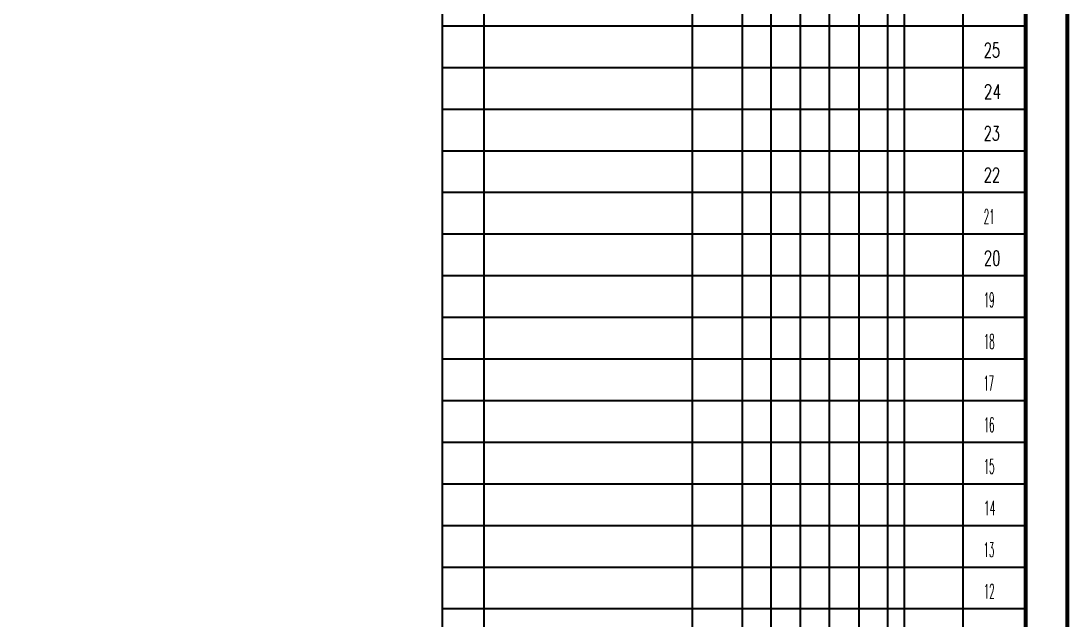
# Model space of a CAD drawing. Header units: millimetres. Extents: x 1333 to 104182, y -63211 to -5704.
# Drawn here: x 48271.3 to 48522.4, y -62929.9 to -62786 of the extents above; entities that cross this region are included whole.
import ezdxf
from ezdxf.enums import TextEntityAlignment as Align

# ---------------------------------------------------------------- set-up
doc = ezdxf.new("R2010")
doc.units = ezdxf.units.MM
doc.header["$LTSCALE"] = 0.5
doc.layers.add('11', color=3, linetype='Continuous')
doc.styles.get("Standard").update_dxf_attribs({"font": 'simplex.shx'})

msp = doc.modelspace()

# ---------------------------------------------------------------- linework, layer by layer
at = {"color": 7, "lineweight": 70}
for p, q in [((48522.405, -62617.278), (48522.405, -63211.278)), ((48512.405, -62627.278), (48512.405, -63201.278))]:
    msp.add_line(p, q, dxfattribs=at)
at = {"color": 7, "lineweight": 35, "ltscale": 0.25}
for p, q in [((48372.405, -62777.278), (48372.405, -62787.278)), ((48372.405, -62777.278), (48372.405, -62787.278)), ((48382.405, -62777.278), (48382.405, -62787.278)), ((48382.405, -62777.278), (48382.405, -62787.278)), ((48432.405, -62777.278), (48432.405, -62787.278)), ((48432.405, -62777.278), (48432.405, -62787.278)), ((48444.405, -62777.278), (48444.405, -62787.278)), ((48444.405, -62777.278), (48444.405, -62787.278)), ((48451.405, -62787.278), (48451.405, -62777.278)), ((48451.405, -62787.278), (48451.405, -62777.278)), ((48458.405, -62787.278), (48458.405, -62777.278)), ((48458.405, -62787.278), (48458.405, -62777.278)), ((48465.405, -62787.278), (48465.405, -62777.278)), ((48465.405, -62787.278), (48465.405, -62777.278)), ((48472.405, -62777.278), (48472.405, -62787.278)), ((48472.405, -62777.278), (48472.405, -62787.278)), ((48479.405, -62787.278), (48479.405, -62777.278)), ((48479.405, -62787.278), (48479.405, -62777.278)), ((48483.405, -62787.278), (48483.405, -62777.278)), ((48483.405, -62787.278), (48483.405, -62777.278)), ((48497.405, -62777.278), (48497.405, -62787.278)), ((48497.405, -62777.278), (48497.405, -62787.278)), ((48512.405, -62787.278), (48512.405, -62777.278)), ((48512.405, -62787.278), (48512.405, -62777.278)), ((48372.405, -62787.278), (48372.405, -62797.278)), ((48372.405, -62787.278), (48372.405, -62797.278)), ((48382.405, -62787.278), (48382.405, -62797.278)), ((48382.405, -62787.278), (48382.405, -62797.278)), ((48432.405, -62787.278), (48432.405, -62797.278)), ((48432.405, -62787.278), (48432.405, -62797.278)), ((48444.405, -62787.278), (48444.405, -62797.278)), ((48444.405, -62787.278), (48444.405, -62797.278)), ((48451.405, -62797.278), (48451.405, -62787.278)), ((48451.405, -62797.278), (48451.405, -62787.278)), ((48458.405, -62797.278), (48458.405, -62787.278)), ((48458.405, -62797.278), (48458.405, -62787.278)), ((48465.405, -62797.278), (48465.405, -62787.278)), ((48465.405, -62797.278), (48465.405, -62787.278)), ((48472.405, -62787.278), (48472.405, -62797.278)), ((48472.405, -62787.278), (48472.405, -62797.278)), ((48479.405, -62797.278), (48479.405, -62787.278)), ((48479.405, -62797.278), (48479.405, -62787.278)), ((48483.405, -62797.278), (48483.405, -62787.278)), ((48483.405, -62797.278), (48483.405, -62787.278)), ((48497.405, -62787.278), (48497.405, -62797.278)), ((48497.405, -62787.278), (48497.405, -62797.278)), ((48512.405, -62797.278), (48512.405, -62787.278)), ((48512.405, -62797.278), (48512.405, -62787.278)), ((48372.405, -62797.278), (48372.405, -62807.278)), ((48372.405, -62797.278), (48372.405, -62807.278)), ((48382.405, -62797.278), (48382.405, -62807.278)), ((48382.405, -62797.278), (48382.405, -62807.278)), ((48432.405, -62797.278), (48432.405, -62807.278)), ((48432.405, -62797.278), (48432.405, -62807.278)), ((48444.405, -62797.278), (48444.405, -62807.278)), ((48444.405, -62797.278), (48444.405, -62807.278)), ((48451.405, -62807.278), (48451.405, -62797.278)), ((48451.405, -62807.278), (48451.405, -62797.278)), ((48458.405, -62807.278), (48458.405, -62797.278)), ((48458.405, -62807.278), (48458.405, -62797.278)), ((48465.405, -62807.278), (48465.405, -62797.278)), ((48465.405, -62807.278), (48465.405, -62797.278)), ((48472.405, -62797.278), (48472.405, -62807.278)), ((48472.405, -62797.278), (48472.405, -62807.278)), ((48479.405, -62807.278), (48479.405, -62797.278)), ((48479.405, -62807.278), (48479.405, -62797.278)), ((48483.405, -62807.278), (48483.405, -62797.278)), ((48483.405, -62807.278), (48483.405, -62797.278)), ((48497.405, -62797.278), (48497.405, -62807.278)), ((48497.405, -62797.278), (48497.405, -62807.278)), ((48512.405, -62807.278), (48512.405, -62797.278)), ((48512.405, -62807.278), (48512.405, -62797.278)), ((48372.405, -62807.278), (48372.405, -62817.278)), ((48372.405, -62807.278), (48372.405, -62817.278)), ((48382.405, -62807.278), (48382.405, -62817.278)), ((48382.405, -62807.278), (48382.405, -62817.278)), ((48432.405, -62807.278), (48432.405, -62817.278)), ((48432.405, -62807.278), (48432.405, -62817.278)), ((48444.405, -62807.278), (48444.405, -62817.278)), ((48444.405, -62807.278), (48444.405, -62817.278)), ((48451.405, -62817.278), (48451.405, -62807.278)), ((48451.405, -62817.278), (48451.405, -62807.278)), ((48458.405, -62817.278), (48458.405, -62807.278)), ((48458.405, -62817.278), (48458.405, -62807.278)), ((48465.405, -62817.278), (48465.405, -62807.278)), ((48465.405, -62817.278), (48465.405, -62807.278)), ((48472.405, -62807.278), (48472.405, -62817.278)), ((48472.405, -62807.278), (48472.405, -62817.278)), ((48479.405, -62817.278), (48479.405, -62807.278)), ((48479.405, -62817.278), (48479.405, -62807.278)), ((48483.405, -62817.278), (48483.405, -62807.278)), ((48483.405, -62817.278), (48483.405, -62807.278)), ((48497.405, -62807.278), (48497.405, -62817.278)), ((48497.405, -62807.278), (48497.405, -62817.278)), ((48512.405, -62817.278), (48512.405, -62807.278)), ((48512.405, -62817.278), (48512.405, -62807.278)), ((48372.405, -62817.278), (48372.405, -62827.278)), ((48372.405, -62817.278), (48372.405, -62827.278)), ((48382.405, -62817.278), (48382.405, -62827.278)), ((48382.405, -62817.278), (48382.405, -62827.278)), ((48432.405, -62817.278), (48432.405, -62827.278)), ((48432.405, -62817.278), (48432.405, -62827.278)), ((48444.405, -62817.278), (48444.405, -62827.278)), ((48444.405, -62817.278), (48444.405, -62827.278)), ((48451.405, -62827.278), (48451.405, -62817.278)), ((48451.405, -62827.278), (48451.405, -62817.278)), ((48458.405, -62827.278), (48458.405, -62817.278)), ((48458.405, -62827.278), (48458.405, -62817.278)), ((48465.405, -62827.278), (48465.405, -62817.278)), ((48465.405, -62827.278), (48465.405, -62817.278)), ((48472.405, -62817.278), (48472.405, -62827.278)), ((48472.405, -62817.278), (48472.405, -62827.278)), ((48479.405, -62827.278), (48479.405, -62817.278)), ((48479.405, -62827.278), (48479.405, -62817.278)), ((48483.405, -62827.278), (48483.405, -62817.278)), ((48483.405, -62827.278), (48483.405, -62817.278)), ((48497.405, -62817.278), (48497.405, -62827.278)), ((48497.405, -62817.278), (48497.405, -62827.278)), ((48512.405, -62827.278), (48512.405, -62817.278)), ((48512.405, -62827.278), (48512.405, -62817.278)), ((48372.405, -62827.278), (48372.405, -62837.278)), ((48372.405, -62827.278), (48372.405, -62837.278)), ((48382.405, -62827.278), (48382.405, -62837.278)), ((48382.405, -62827.278), (48382.405, -62837.278)), ((48432.405, -62827.278), (48432.405, -62837.278)), ((48432.405, -62827.278), (48432.405, -62837.278)), ((48444.405, -62827.278), (48444.405, -62837.278)), ((48444.405, -62827.278), (48444.405, -62837.278)), ((48451.405, -62837.278), (48451.405, -62827.278)), ((48451.405, -62837.278), (48451.405, -62827.278)), ((48458.405, -62837.278), (48458.405, -62827.278)), ((48458.405, -62837.278), (48458.405, -62827.278)), ((48465.405, -62837.278), (48465.405, -62827.278)), ((48465.405, -62837.278), (48465.405, -62827.278)), ((48472.405, -62827.278), (48472.405, -62837.278)), ((48472.405, -62827.278), (48472.405, -62837.278)), ((48479.405, -62837.278), (48479.405, -62827.278)), ((48479.405, -62837.278), (48479.405, -62827.278)), ((48483.405, -62837.278), (48483.405, -62827.278)), ((48483.405, -62837.278), (48483.405, -62827.278)), ((48497.405, -62827.278), (48497.405, -62837.278)), ((48497.405, -62827.278), (48497.405, -62837.278)), ((48512.405, -62837.278), (48512.405, -62827.278)), ((48512.405, -62837.278), (48512.405, -62827.278)), ((48372.405, -62837.278), (48372.405, -62847.278)), ((48372.405, -62837.278), (48372.405, -62847.278)), ((48382.405, -62837.278), (48382.405, -62847.278)), ((48382.405, -62837.278), (48382.405, -62847.278)), ((48432.405, -62837.278), (48432.405, -62847.278)), ((48432.405, -62837.278), (48432.405, -62847.278)), ((48444.405, -62837.278), (48444.405, -62847.278)), ((48444.405, -62837.278), (48444.405, -62847.278)), ((48451.405, -62847.278), (48451.405, -62837.278)), ((48451.405, -62847.278), (48451.405, -62837.278)), ((48458.405, -62847.278), (48458.405, -62837.278)), ((48458.405, -62847.278), (48458.405, -62837.278)), ((48465.405, -62847.278), (48465.405, -62837.278)), ((48465.405, -62847.278), (48465.405, -62837.278)), ((48472.405, -62837.278), (48472.405, -62847.278)), ((48472.405, -62837.278), (48472.405, -62847.278)), ((48479.405, -62847.278), (48479.405, -62837.278)), ((48479.405, -62847.278), (48479.405, -62837.278)), ((48483.405, -62847.278), (48483.405, -62837.278)), ((48483.405, -62847.278), (48483.405, -62837.278)), ((48497.405, -62837.278), (48497.405, -62847.278)), ((48497.405, -62837.278), (48497.405, -62847.278)), ((48512.405, -62847.278), (48512.405, -62837.278)), ((48512.405, -62847.278), (48512.405, -62837.278)), ((48372.405, -62847.278), (48372.405, -62857.278)), ((48372.405, -62847.278), (48372.405, -62857.278)), ((48382.405, -62847.278), (48382.405, -62857.278)), ((48382.405, -62847.278), (48382.405, -62857.278)), ((48432.405, -62847.278), (48432.405, -62857.278)), ((48432.405, -62847.278), (48432.405, -62857.278)), ((48444.405, -62847.278), (48444.405, -62857.278)), ((48444.405, -62847.278), (48444.405, -62857.278)), ((48451.405, -62857.278), (48451.405, -62847.278)), ((48451.405, -62857.278), (48451.405, -62847.278)), ((48458.405, -62857.278), (48458.405, -62847.278)), ((48458.405, -62857.278), (48458.405, -62847.278)), ((48465.405, -62857.278), (48465.405, -62847.278)), ((48465.405, -62857.278), (48465.405, -62847.278)), ((48472.405, -62847.278), (48472.405, -62857.278)), ((48472.405, -62847.278), (48472.405, -62857.278)), ((48479.405, -62857.278), (48479.405, -62847.278)), ((48479.405, -62857.278), (48479.405, -62847.278)), ((48483.405, -62857.278), (48483.405, -62847.278)), ((48483.405, -62857.278), (48483.405, -62847.278)), ((48497.405, -62847.278), (48497.405, -62857.278)), ((48497.405, -62847.278), (48497.405, -62857.278)), ((48512.405, -62857.278), (48512.405, -62847.278)), ((48512.405, -62857.278), (48512.405, -62847.278)), ((48372.405, -62857.278), (48372.405, -62867.278)), ((48372.405, -62857.278), (48372.405, -62867.278)), ((48382.405, -62857.278), (48382.405, -62867.278)), ((48382.405, -62857.278), (48382.405, -62867.278)), ((48432.405, -62857.278), (48432.405, -62867.278)), ((48432.405, -62857.278), (48432.405, -62867.278)), ((48444.405, -62857.278), (48444.405, -62867.278)), ((48444.405, -62857.278), (48444.405, -62867.278)), ((48451.405, -62867.278), (48451.405, -62857.278)), ((48451.405, -62867.278), (48451.405, -62857.278)), ((48458.405, -62867.278), (48458.405, -62857.278)), ((48458.405, -62867.278), (48458.405, -62857.278)), ((48465.405, -62867.278), (48465.405, -62857.278)), ((48465.405, -62867.278), (48465.405, -62857.278)), ((48472.405, -62857.278), (48472.405, -62867.278)), ((48472.405, -62857.278), (48472.405, -62867.278)), ((48479.405, -62867.278), (48479.405, -62857.278)), ((48479.405, -62867.278), (48479.405, -62857.278)), ((48483.405, -62867.278), (48483.405, -62857.278)), ((48483.405, -62867.278), (48483.405, -62857.278)), ((48497.405, -62857.278), (48497.405, -62867.278)), ((48497.405, -62857.278), (48497.405, -62867.278)), ((48512.405, -62867.278), (48512.405, -62857.278)), ((48512.405, -62867.278), (48512.405, -62857.278)), ((48372.405, -62867.278), (48372.405, -62877.278)), ((48372.405, -62867.278), (48372.405, -62877.278)), ((48382.405, -62867.278), (48382.405, -62877.278)), ((48382.405, -62867.278), (48382.405, -62877.278)), ((48432.405, -62867.278), (48432.405, -62877.278)), ((48432.405, -62867.278), (48432.405, -62877.278)), ((48444.405, -62867.278), (48444.405, -62877.278)), ((48444.405, -62867.278), (48444.405, -62877.278)), ((48451.405, -62877.278), (48451.405, -62867.278)), ((48451.405, -62877.278), (48451.405, -62867.278)), ((48458.405, -62877.278), (48458.405, -62867.278)), ((48458.405, -62877.278), (48458.405, -62867.278)), ((48465.405, -62877.278), (48465.405, -62867.278)), ((48465.405, -62877.278), (48465.405, -62867.278)), ((48472.405, -62867.278), (48472.405, -62877.278)), ((48472.405, -62867.278), (48472.405, -62877.278)), ((48479.405, -62877.278), (48479.405, -62867.278)), ((48479.405, -62877.278), (48479.405, -62867.278)), ((48483.405, -62877.278), (48483.405, -62867.278)), ((48483.405, -62877.278), (48483.405, -62867.278)), ((48497.405, -62867.278), (48497.405, -62877.278)), ((48497.405, -62867.278), (48497.405, -62877.278)), ((48512.405, -62877.278), (48512.405, -62867.278)), ((48512.405, -62877.278), (48512.405, -62867.278)), ((48372.405, -62877.278), (48372.405, -62887.278)), ((48372.405, -62877.278), (48372.405, -62887.278)), ((48382.405, -62877.278), (48382.405, -62887.278)), ((48382.405, -62877.278), (48382.405, -62887.278)), ((48432.405, -62877.278), (48432.405, -62887.278)), ((48432.405, -62877.278), (48432.405, -62887.278)), ((48444.405, -62877.278), (48444.405, -62887.278)), ((48444.405, -62877.278), (48444.405, -62887.278)), ((48451.405, -62887.278), (48451.405, -62877.278)), ((48451.405, -62887.278), (48451.405, -62877.278)), ((48458.405, -62887.278), (48458.405, -62877.278)), ((48458.405, -62887.278), (48458.405, -62877.278)), ((48465.405, -62887.278), (48465.405, -62877.278)), ((48465.405, -62887.278), (48465.405, -62877.278)), ((48472.405, -62877.278), (48472.405, -62887.278)), ((48472.405, -62877.278), (48472.405, -62887.278)), ((48479.405, -62887.278), (48479.405, -62877.278)), ((48479.405, -62887.278), (48479.405, -62877.278)), ((48483.405, -62887.278), (48483.405, -62877.278)), ((48483.405, -62887.278), (48483.405, -62877.278)), ((48497.405, -62877.278), (48497.405, -62887.278)), ((48497.405, -62877.278), (48497.405, -62887.278)), ((48512.405, -62887.278), (48512.405, -62877.278)), ((48512.405, -62887.278), (48512.405, -62877.278)), ((48372.405, -62887.278), (48372.405, -62897.278)), ((48372.405, -62887.278), (48372.405, -62897.278)), ((48382.405, -62887.278), (48382.405, -62897.278)), ((48382.405, -62887.278), (48382.405, -62897.278)), ((48432.405, -62887.278), (48432.405, -62897.278)), ((48432.405, -62887.278), (48432.405, -62897.278)), ((48444.405, -62887.278), (48444.405, -62897.278)), ((48444.405, -62887.278), (48444.405, -62897.278)), ((48451.405, -62897.278), (48451.405, -62887.278)), ((48451.405, -62897.278), (48451.405, -62887.278)), ((48458.405, -62897.278), (48458.405, -62887.278)), ((48458.405, -62897.278), (48458.405, -62887.278)), ((48465.405, -62897.278), (48465.405, -62887.278)), ((48465.405, -62897.278), (48465.405, -62887.278)), ((48472.405, -62887.278), (48472.405, -62897.278)), ((48472.405, -62887.278), (48472.405, -62897.278)), ((48479.405, -62897.278), (48479.405, -62887.278)), ((48479.405, -62897.278), (48479.405, -62887.278)), ((48483.405, -62897.278), (48483.405, -62887.278)), ((48483.405, -62897.278), (48483.405, -62887.278)), ((48497.405, -62887.278), (48497.405, -62897.278)), ((48497.405, -62887.278), (48497.405, -62897.278)), ((48512.405, -62897.278), (48512.405, -62887.278)), ((48512.405, -62897.278), (48512.405, -62887.278)), ((48372.405, -62897.278), (48372.405, -62907.278)), ((48372.405, -62897.278), (48372.405, -62907.278)), ((48382.405, -62897.278), (48382.405, -62907.278)), ((48382.405, -62897.278), (48382.405, -62907.278)), ((48432.405, -62897.278), (48432.405, -62907.278)), ((48432.405, -62897.278), (48432.405, -62907.278)), ((48444.405, -62897.278), (48444.405, -62907.278)), ((48444.405, -62897.278), (48444.405, -62907.278)), ((48451.405, -62907.278), (48451.405, -62897.278)), ((48451.405, -62907.278), (48451.405, -62897.278)), ((48458.405, -62907.278), (48458.405, -62897.278)), ((48458.405, -62907.278), (48458.405, -62897.278)), ((48465.405, -62907.278), (48465.405, -62897.278)), ((48465.405, -62907.278), (48465.405, -62897.278)), ((48472.405, -62897.278), (48472.405, -62907.278)), ((48472.405, -62897.278), (48472.405, -62907.278)), ((48479.405, -62907.278), (48479.405, -62897.278)), ((48479.405, -62907.278), (48479.405, -62897.278)), ((48483.405, -62907.278), (48483.405, -62897.278)), ((48483.405, -62907.278), (48483.405, -62897.278)), ((48497.405, -62897.278), (48497.405, -62907.278)), ((48497.405, -62897.278), (48497.405, -62907.278)), ((48512.405, -62907.278), (48512.405, -62897.278)), ((48512.405, -62907.278), (48512.405, -62897.278)), ((48372.405, -62907.278), (48372.405, -62917.278)), ((48372.405, -62907.278), (48372.405, -62917.278)), ((48382.405, -62907.278), (48382.405, -62917.278)), ((48382.405, -62907.278), (48382.405, -62917.278)), ((48432.405, -62907.278), (48432.405, -62917.278)), ((48432.405, -62907.278), (48432.405, -62917.278)), ((48444.405, -62907.278), (48444.405, -62917.278)), ((48444.405, -62907.278), (48444.405, -62917.278)), ((48451.405, -62917.278), (48451.405, -62907.278)), ((48451.405, -62917.278), (48451.405, -62907.278)), ((48458.405, -62917.278), (48458.405, -62907.278)), ((48458.405, -62917.278), (48458.405, -62907.278)), ((48465.405, -62917.278), (48465.405, -62907.278)), ((48465.405, -62917.278), (48465.405, -62907.278)), ((48472.405, -62907.278), (48472.405, -62917.278)), ((48472.405, -62907.278), (48472.405, -62917.278)), ((48479.405, -62917.278), (48479.405, -62907.278)), ((48479.405, -62917.278), (48479.405, -62907.278)), ((48483.405, -62917.278), (48483.405, -62907.278)), ((48483.405, -62917.278), (48483.405, -62907.278)), ((48497.405, -62907.278), (48497.405, -62917.278)), ((48497.405, -62907.278), (48497.405, -62917.278)), ((48512.405, -62917.278), (48512.405, -62907.278)), ((48512.405, -62917.278), (48512.405, -62907.278)), ((48372.405, -62917.278), (48372.405, -62927.278)), ((48372.405, -62917.278), (48372.405, -62927.278)), ((48382.405, -62917.278), (48382.405, -62927.278)), ((48382.405, -62917.278), (48382.405, -62927.278)), ((48432.405, -62917.278), (48432.405, -62927.278)), ((48432.405, -62917.278), (48432.405, -62927.278)), ((48444.405, -62917.278), (48444.405, -62927.278)), ((48444.405, -62917.278), (48444.405, -62927.278)), ((48451.405, -62927.278), (48451.405, -62917.278)), ((48451.405, -62927.278), (48451.405, -62917.278)), ((48458.405, -62927.278), (48458.405, -62917.278)), ((48458.405, -62927.278), (48458.405, -62917.278)), ((48465.405, -62927.278), (48465.405, -62917.278)), ((48465.405, -62927.278), (48465.405, -62917.278)), ((48472.405, -62917.278), (48472.405, -62927.278)), ((48472.405, -62917.278), (48472.405, -62927.278)), ((48479.405, -62927.278), (48479.405, -62917.278)), ((48479.405, -62927.278), (48479.405, -62917.278)), ((48483.405, -62927.278), (48483.405, -62917.278)), ((48483.405, -62927.278), (48483.405, -62917.278)), ((48497.405, -62917.278), (48497.405, -62927.278)), ((48497.405, -62917.278), (48497.405, -62927.278)), ((48512.405, -62927.278), (48512.405, -62917.278)), ((48512.405, -62927.278), (48512.405, -62917.278)), ((48372.405, -62927.278), (48372.405, -62937.278)), ((48372.405, -62927.278), (48372.405, -62937.278)), ((48382.405, -62927.278), (48382.405, -62937.278)), ((48382.405, -62927.278), (48382.405, -62937.278)), ((48432.405, -62927.278), (48432.405, -62937.278)), ((48432.405, -62927.278), (48432.405, -62937.278)), ((48444.405, -62927.278), (48444.405, -62937.278)), ((48444.405, -62927.278), (48444.405, -62937.278)), ((48451.405, -62937.278), (48451.405, -62927.278)), ((48451.405, -62937.278), (48451.405, -62927.278)), ((48458.405, -62937.278), (48458.405, -62927.278)), ((48458.405, -62937.278), (48458.405, -62927.278)), ((48465.405, -62937.278), (48465.405, -62927.278)), ((48465.405, -62937.278), (48465.405, -62927.278)), ((48472.405, -62927.278), (48472.405, -62937.278)), ((48472.405, -62927.278), (48472.405, -62937.278)), ((48479.405, -62937.278), (48479.405, -62927.278)), ((48479.405, -62937.278), (48479.405, -62927.278)), ((48483.405, -62937.278), (48483.405, -62927.278)), ((48483.405, -62937.278), (48483.405, -62927.278)), ((48497.405, -62927.278), (48497.405, -62937.278)), ((48497.405, -62927.278), (48497.405, -62937.278)), ((48512.405, -62937.278), (48512.405, -62927.278)), ((48512.405, -62937.278), (48512.405, -62927.278))]:
    msp.add_line(p, q, dxfattribs=at)
at = {"color": 7, "lineweight": 35}
for p, q in [((48512.405, -62787.278), (48372.405, -62787.278)), ((48512.405, -62787.278), (48372.405, -62787.278)), ((48512.405, -62797.278), (48372.405, -62797.278)), ((48512.405, -62797.278), (48372.405, -62797.278)), ((48512.405, -62807.278), (48372.405, -62807.278)), ((48512.405, -62807.278), (48372.405, -62807.278)), ((48512.405, -62817.278), (48372.405, -62817.278)), ((48512.405, -62817.278), (48372.405, -62817.278)), ((48512.405, -62827.278), (48372.405, -62827.278)), ((48512.405, -62827.278), (48372.405, -62827.278)), ((48512.405, -62837.278), (48372.405, -62837.278)), ((48512.405, -62837.278), (48372.405, -62837.278)), ((48512.405, -62847.278), (48372.405, -62847.278)), ((48512.405, -62847.278), (48372.405, -62847.278)), ((48512.405, -62857.278), (48372.405, -62857.278)), ((48512.405, -62857.278), (48372.405, -62857.278)), ((48512.405, -62867.278), (48372.405, -62867.278)), ((48512.405, -62867.278), (48372.405, -62867.278)), ((48512.405, -62877.278), (48372.405, -62877.278)), ((48512.405, -62877.278), (48372.405, -62877.278)), ((48512.405, -62887.278), (48372.405, -62887.278)), ((48512.405, -62887.278), (48372.405, -62887.278)), ((48512.405, -62897.278), (48372.405, -62897.278)), ((48512.405, -62897.278), (48372.405, -62897.278)), ((48512.405, -62907.278), (48372.405, -62907.278)), ((48512.405, -62907.278), (48372.405, -62907.278)), ((48512.405, -62917.278), (48372.405, -62917.278)), ((48512.405, -62917.278), (48372.405, -62917.278)), ((48512.405, -62927.278), (48372.405, -62927.278)), ((48512.405, -62927.278), (48372.405, -62927.278))]:
    msp.add_line(p, q, dxfattribs=at)
at = {"layer": '11'}
msp.add_lwpolyline([(47681.405, -62617.278), (48522.405, -62617.278), (48522.405, -63211.278), (47681.405, -63211.278)], close=True, dxfattribs=at)

# ---------------------------------------------------------------- texts
at = {"color": 7, "lineweight": 13}
for s, width, p, p2 in [('25', 0.691762, (48502.405, -62794.778), (48506.325, -62794.778)), ('25', 0.691762, (48502.405, -62794.778), (48506.325, -62794.778)), ('24', 0.713996, (48502.405, -62804.778), (48506.57, -62804.778)), ('24', 0.713996, (48502.405, -62804.778), (48506.57, -62804.778)), ('23', 0.679407, (48502.405, -62814.778), (48506.255, -62814.778)), ('23', 0.679407, (48502.405, -62814.778), (48506.255, -62814.778)), ('22', 0.697944, (48502.405, -62824.778), (48506.36, -62824.778)), ('22', 0.697944, (48502.405, -62824.778), (48506.36, -62824.778)), ('21', 0.63, (48502.405, -62834.778), (48505.03, -62834.778)), ('21', 0.63, (48502.405, -62834.778), (48505.03, -62834.778)), ('20', 0.710298, (48502.405, -62844.778), (48506.43, -62844.778)), ('20', 0.710298, (48502.405, -62844.778), (48506.43, -62844.778)), ('19', 0.528619, (48502.405, -62854.778), (48504.96, -62854.778)), ('19', 0.528619, (48502.405, -62854.778), (48504.96, -62854.778)), ('18', 0.525, (48502.405, -62864.778), (48505.03, -62864.778)), ('18', 0.525, (48502.405, -62864.778), (48505.03, -62864.778)), ('17', 0.490002, (48502.405, -62874.778), (48504.855, -62874.778)), ('17', 0.490002, (48502.405, -62874.778), (48504.855, -62874.778)), ('16', 0.528619, (48502.405, -62884.778), (48504.96, -62884.778)), ('16', 0.528619, (48502.405, -62884.778), (48504.96, -62884.778)), ('15', 0.518005, (48502.405, -62894.778), (48504.995, -62894.778)), ('15', 0.518005, (48502.405, -62894.778), (48504.995, -62894.778)), ('14', 0.548714, (48502.405, -62904.778), (48505.24, -62904.778)), ('14', 0.548714, (48502.405, -62904.778), (48505.24, -62904.778)), ('13', 0.504004, (48502.405, -62914.778), (48504.925, -62914.778)), ('13', 0.504004, (48502.405, -62914.778), (48504.925, -62914.778)), ('12', 0.525, (48502.405, -62924.778), (48505.03, -62924.778)), ('12', 0.525, (48502.405, -62924.778), (48505.03, -62924.778))]:
    msp.add_text(s, height=3.5, dxfattribs=dict(at, width=width)).set_placement(p, p2, align=Align.FIT)

doc.saveas('drawing.dxf')
